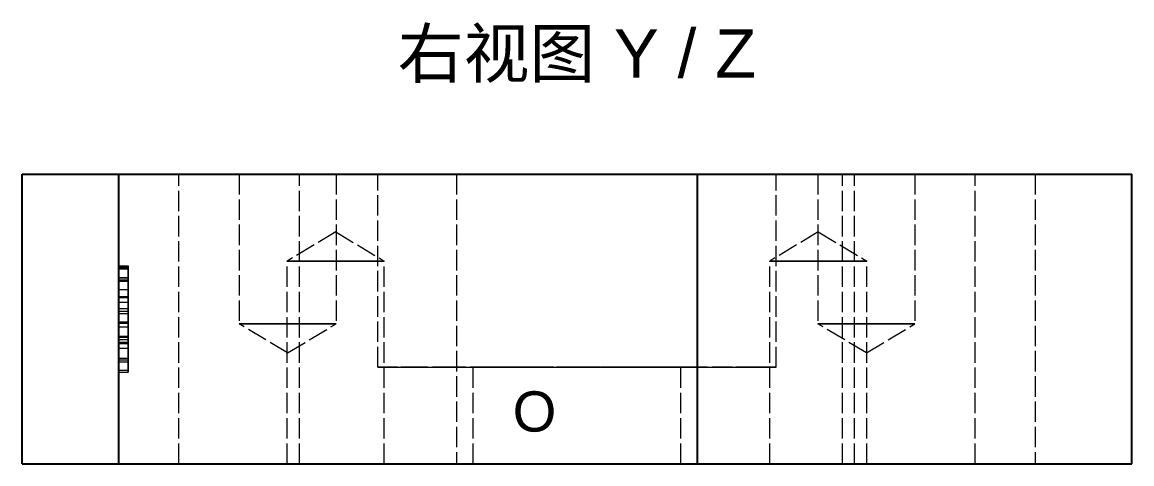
# Model space of a CAD drawing. Header units: millimetres. Extents: x 4 to 212, y 19 to 91.
# Drawn here: x 4.5 to 27.5, y 60.33 to 69.48 of the extents above; entities that cross this region are included whole.
import ezdxf
from ezdxf.enums import TextEntityAlignment as Align

# ---------------------------------------------------------------- set-up
doc = ezdxf.new("R2010")
doc.units = ezdxf.units.MM
doc.header["$LTSCALE"] = 0.333333
doc.linetypes.add('DASHED', pattern=[1.524, 1.27, -0.254])
for name, color, linetype, lineweight in [('ANNOTATIONS', 7, 'CONTINUOUS', 18), ('HIDDEN', 7, 'DASHED', 13), ('VISIBLE', 7, 'CONTINUOUS', 25)]:
    doc.layers.add(name, color=color, linetype=linetype, lineweight=lineweight)
doc.styles.add('CJK', font='Arial Unicode.ttf')

msp = doc.modelspace()

# ---------------------------------------------------------------- linework, layer by layer
at = {"layer": 'HIDDEN'}
for p, q in [((4.5, 66.33333), (13.5, 66.33333)), ((7.75, 60.33333), (7.75, 66.33333)), ((8.995, 66.33333), (8.995, 63.23333)), ((10.25, 60.33333), (10.25, 66.33333)), ((11.005, 66.33333), (11.005, 63.23333)), ((11.875, 62.33333), (11.875, 66.33333)), ((13.5, 66.33333), (21.5, 66.33333)), ((13.5, 66.33333), (13.5, 60.33333)), ((20.125, 62.33333), (20.125, 66.33333)), ((20.995, 66.33333), (20.995, 63.23333)), ((21.5, 66.33333), (25.5, 66.33333)), ((21.5, 60.33333), (21.5, 66.33333)), ((21.75, 60.33333), (21.75, 66.33333)), ((23.005, 66.33333), (23.005, 63.23333)), ((24.25, 60.33333), (24.25, 66.33333)), ((25.5, 66.33333), (27.5, 66.33333)), ((25.5, 66.33333), (25.5, 60.33333)), ((11, 65.1372), (9.995, 64.53333)), ((11, 65.1372), (12.005, 64.53333)), ((21, 65.1372), (19.995, 64.53333)), ((21, 65.1372), (22.005, 64.53333)), ((6.5, 64.43333), (6.7, 64.43333)), ((6.5, 64.40576), (6.7, 64.40576)), ((9.995, 60.33333), (9.995, 64.53333)), ((12.005, 60.33333), (12.005, 64.53333)), ((19.995, 60.33333), (19.995, 64.53333)), ((22.005, 60.33333), (22.005, 64.53333)), ((6.5, 64.39705), (6.5, 62.26961)), ((6.5, 62.52067), (6.5, 64.39705)), ((6.5, 64.146), (6.5, 64.39705)), ((6.5, 64.39705), (6.5, 62.72674)), ((6.5, 64.39705), (6.7, 64.39705)), ((6.5, 64.11843), (6.5, 64.36803)), ((6.5, 64.36803), (6.5, 63.27529)), ((6.5, 64.36803), (6.7, 64.36803)), ((6.5, 64.18953), (6.7, 64.18953)), ((6.5, 64.18518), (6.7, 64.18518)), ((6.7, 62.26961), (6.7, 64.39705)), ((6.7, 64.39705), (6.7, 62.52067)), ((6.7, 64.39705), (6.7, 64.146)), ((6.7, 64.39705), (6.7, 62.72674)), ((6.7, 63.27529), (6.7, 64.36803)), ((6.7, 64.36803), (6.7, 64.11843)), ((6.5, 63.49442), (6.5, 64.146)), ((6.5, 64.146), (6.7, 64.146)), ((6.5, 63.54666), (6.5, 64.11843)), ((6.5, 64.11843), (6.7, 64.11843)), ((6.5, 62.26961), (6.5, 63.94138)), ((6.5, 63.94138), (6.7, 63.94138)), ((6.7, 64.146), (6.7, 63.49442)), ((6.7, 64.11843), (6.7, 63.54666)), ((6.7, 62.26961), (6.7, 63.94138)), ((6.5, 63.7774), (6.5, 63.79771)), ((6.5, 63.79771), (6.7, 63.79771)), ((6.5, 63.7774), (6.7, 63.7774)), ((6.7, 63.79771), (6.7, 63.7774)), ((6.5, 63.68017), (6.7, 63.68017)), ((6.5, 63.54666), (6.7, 63.54666)), ((6.5, 63.24481), (6.5, 63.49442)), ((6.5, 63.49442), (6.7, 63.49442)), ((6.7, 63.49442), (6.7, 63.24481)), ((6.5, 63.44943), (6.7, 63.44943)), ((6.5, 63.27529), (6.5, 63.24336)), ((6.5, 63.27529), (6.7, 63.27529)), ((6.7, 63.24336), (6.7, 63.27529)), ((6.5, 62.52067), (6.5, 63.24481)), ((6.5, 63.24481), (6.7, 63.24481)), ((6.5, 63.24336), (6.7, 63.24336)), ((6.5, 63.1708), (6.5, 62.90814)), ((6.5, 63.1708), (6.7, 63.1708)), ((6.7, 63.24481), (6.7, 62.52067)), ((6.7, 62.90814), (6.7, 63.1708)), ((10, 62.62947), (8.995, 63.23333)), ((10, 62.62947), (11.005, 63.23333)), ((22, 62.62947), (20.995, 63.23333)), ((22, 62.62947), (23.005, 63.23333)), ((6.5, 62.97634), (6.5, 62.95312)), ((6.5, 62.97634), (6.7, 62.97634)), ((6.5, 62.95312), (6.7, 62.95312)), ((6.5, 62.90814), (6.7, 62.90814)), ((6.5, 62.85009), (6.5, 62.82687)), ((6.5, 62.85009), (6.7, 62.85009)), ((6.5, 62.82687), (6.7, 62.82687)), ((6.7, 62.95312), (6.7, 62.97634)), ((6.7, 62.82687), (6.7, 62.85009)), ((6.5, 62.72674), (6.7, 62.72674)), ((6.5, 62.26961), (6.5, 62.52067)), ((6.5, 62.52067), (6.7, 62.52067)), ((6.5, 62.48584), (6.7, 62.48584)), ((6.5, 62.44811), (6.7, 62.44811)), ((6.7, 62.52067), (6.7, 62.26961)), ((13.85, 60.33333), (13.85, 62.33333)), ((18.15, 60.33333), (18.15, 62.33333)), ((6.5, 62.26961), (6.7, 62.26961)), ((6.5, 62.23333), (6.7, 62.23333)), ((4.5, 60.33333), (13.5, 60.33333)), ((13.5, 60.33333), (21.5, 60.33333)), ((21.5, 60.33333), (25.5, 60.33333)), ((25.5, 60.33333), (27.5, 60.33333))]:
    msp.add_line(p, q, dxfattribs=at)
for points in [[(10.25, 66.33333), (10.21866, 66.33333), (10.12621, 66.33333), (9.97729, 66.33333), (9.77936, 66.33333), (9.54235, 66.33333), (9.27815, 66.33333), (9, 66.33333), (8.72185, 66.33333), (8.45765, 66.33333), (8.22064, 66.33333), (8.02271, 66.33333), (7.87379, 66.33333), (7.78134, 66.33333), (7.75, 66.33333)], [(7.75, 66.33333), (7.75786, 66.33333), (7.78134, 66.33333), (7.82015, 66.33333), (7.87379, 66.33333), (7.94159, 66.33333), (8.02271, 66.33333), (8.11612, 66.33333), (8.22064, 66.33333), (8.33496, 66.33333), (8.45765, 66.33333), (8.58715, 66.33333), (8.72185, 66.33333), (8.86004, 66.33333), (9, 66.33333)], [(11.005, 66.33333), (10.9798, 66.33333), (10.90547, 66.33333), (10.78574, 66.33333), (10.62661, 66.33333), (10.43605, 66.33333), (10.22363, 66.33333), (10, 66.33333), (9.77637, 66.33333), (9.56395, 66.33333), (9.37339, 66.33333), (9.21426, 66.33333), (9.09453, 66.33333), (9.0202, 66.33333), (8.995, 66.33333)], [(8.995, 66.33333), (9.00132, 66.33333), (9.0202, 66.33333), (9.0514, 66.33333), (9.09453, 66.33333), (9.14904, 66.33333), (9.21426, 66.33333), (9.28936, 66.33333), (9.37339, 66.33333), (9.46531, 66.33333), (9.56395, 66.33333), (9.66807, 66.33333), (9.77637, 66.33333), (9.88748, 66.33333), (10, 66.33333)], [(9, 66.33333), (9.13996, 66.33333), (9.27815, 66.33333), (9.41285, 66.33333), (9.54235, 66.33333), (9.66504, 66.33333), (9.77936, 66.33333), (9.88388, 66.33333), (9.97729, 66.33333), (10.05841, 66.33333), (10.12621, 66.33333), (10.17985, 66.33333), (10.21866, 66.33333), (10.24214, 66.33333), (10.25, 66.33333)], [(10, 66.33333), (10.11252, 66.33333), (10.22363, 66.33333), (10.33193, 66.33333), (10.43605, 66.33333), (10.53469, 66.33333), (10.62661, 66.33333), (10.71064, 66.33333), (10.78574, 66.33333), (10.85096, 66.33333), (10.90547, 66.33333), (10.9486, 66.33333), (10.9798, 66.33333), (10.99868, 66.33333), (11.005, 66.33333)], [(20.125, 66.33333), (20.02158, 66.33333), (19.7165, 66.33333), (19.22505, 66.33333), (18.5719, 66.33333), (17.78977, 66.33333), (16.9179, 66.33333), (16, 66.33333), (15.0821, 66.33333), (14.21023, 66.33333), (13.4281, 66.33333), (12.77495, 66.33333), (12.2835, 66.33333), (11.97842, 66.33333), (11.875, 66.33333)], [(11.875, 66.33333), (11.90094, 66.33333), (11.97842, 66.33333), (12.10648, 66.33333), (12.2835, 66.33333), (12.50726, 66.33333), (12.77495, 66.33333), (13.08318, 66.33333), (13.4281, 66.33333), (13.80537, 66.33333), (14.21023, 66.33333), (14.6376, 66.33333), (15.0821, 66.33333), (15.53815, 66.33333), (16, 66.33333)], [(16, 66.33333), (16.46185, 66.33333), (16.9179, 66.33333), (17.3624, 66.33333), (17.78977, 66.33333), (18.19463, 66.33333), (18.5719, 66.33333), (18.91682, 66.33333), (19.22505, 66.33333), (19.49274, 66.33333), (19.7165, 66.33333), (19.89352, 66.33333), (20.02158, 66.33333), (20.09906, 66.33333), (20.125, 66.33333)], [(23.005, 66.33333), (22.9798, 66.33333), (22.90547, 66.33333), (22.78574, 66.33333), (22.62661, 66.33333), (22.43605, 66.33333), (22.22363, 66.33333), (22, 66.33333), (21.77637, 66.33333), (21.56395, 66.33333), (21.37339, 66.33333), (21.21426, 66.33333), (21.09453, 66.33333), (21.0202, 66.33333), (20.995, 66.33333)], [(20.995, 66.33333), (21.00132, 66.33333), (21.0202, 66.33333), (21.0514, 66.33333), (21.09453, 66.33333), (21.14904, 66.33333), (21.21426, 66.33333), (21.28936, 66.33333), (21.37339, 66.33333), (21.46531, 66.33333), (21.56395, 66.33333), (21.66807, 66.33333), (21.77637, 66.33333), (21.88748, 66.33333), (22, 66.33333)], [(24.25, 66.33333), (24.21866, 66.33333), (24.12621, 66.33333), (23.97729, 66.33333), (23.77936, 66.33333), (23.54235, 66.33333), (23.27815, 66.33333), (23, 66.33333), (22.72185, 66.33333), (22.45765, 66.33333), (22.22064, 66.33333), (22.02271, 66.33333), (21.87379, 66.33333), (21.78134, 66.33333), (21.75, 66.33333)], [(21.75, 66.33333), (21.75786, 66.33333), (21.78134, 66.33333), (21.82015, 66.33333), (21.87379, 66.33333), (21.94159, 66.33333), (22.02271, 66.33333), (22.11612, 66.33333), (22.22064, 66.33333), (22.33496, 66.33333), (22.45765, 66.33333), (22.58715, 66.33333), (22.72185, 66.33333), (22.86004, 66.33333), (23, 66.33333)], [(22, 66.33333), (22.11252, 66.33333), (22.22363, 66.33333), (22.33193, 66.33333), (22.43605, 66.33333), (22.53469, 66.33333), (22.62661, 66.33333), (22.71064, 66.33333), (22.78574, 66.33333), (22.85096, 66.33333), (22.90547, 66.33333), (22.9486, 66.33333), (22.9798, 66.33333), (22.99868, 66.33333), (23.005, 66.33333)], [(23, 66.33333), (23.13996, 66.33333), (23.27815, 66.33333), (23.41285, 66.33333), (23.54235, 66.33333), (23.66504, 66.33333), (23.77936, 66.33333), (23.88388, 66.33333), (23.97729, 66.33333), (24.05841, 66.33333), (24.12621, 66.33333), (24.17985, 66.33333), (24.21866, 66.33333), (24.24214, 66.33333), (24.25, 66.33333)], [(6.5, 64.35715), (6.5, 64.41457), (6.5, 64.43333)], [(6.5, 64.43333), (6.5, 64.41535), (6.5, 64.36077)], [(6.5, 64.33683), (6.5, 64.38865), (6.5, 64.40576)], [(6.5, 64.40576), (6.5, 64.39814), (6.5, 64.37496), (6.5, 64.3359), (6.5, 64.28096)], [(6.7, 64.36077), (6.7, 64.41519), (6.7, 64.43333)], [(6.7, 64.43333), (6.7, 64.41429), (6.7, 64.35715)], [(6.7, 64.28096), (6.7, 64.33556), (6.7, 64.37456), (6.7, 64.39796), (6.7, 64.40576)], [(6.7, 64.40576), (6.7, 64.38853), (6.7, 64.33683)], [(12.005, 64.53333), (11.9798, 64.53333), (11.90547, 64.53333), (11.78574, 64.53333), (11.62661, 64.53333), (11.43605, 64.53333), (11.22363, 64.53333), (11, 64.53333), (10.77637, 64.53333), (10.56395, 64.53333), (10.37339, 64.53333), (10.21426, 64.53333), (10.09453, 64.53333), (10.0202, 64.53333), (9.995, 64.53333)], [(9.995, 64.53333), (10.00132, 64.53333), (10.0202, 64.53333), (10.0514, 64.53333), (10.09453, 64.53333), (10.14904, 64.53333), (10.21426, 64.53333), (10.28936, 64.53333), (10.37339, 64.53333), (10.46531, 64.53333), (10.56395, 64.53333), (10.66807, 64.53333), (10.77637, 64.53333), (10.88748, 64.53333), (11, 64.53333)], [(11, 64.53333), (11.11252, 64.53333), (11.22363, 64.53333), (11.33193, 64.53333), (11.43605, 64.53333), (11.53469, 64.53333), (11.62661, 64.53333), (11.71064, 64.53333), (11.78574, 64.53333), (11.85096, 64.53333), (11.90547, 64.53333), (11.9486, 64.53333), (11.9798, 64.53333), (11.99868, 64.53333), (12.005, 64.53333)], [(22.005, 64.53333), (21.9798, 64.53333), (21.90547, 64.53333), (21.78574, 64.53333), (21.62661, 64.53333), (21.43605, 64.53333), (21.22363, 64.53333), (21, 64.53333), (20.77637, 64.53333), (20.56395, 64.53333), (20.37339, 64.53333), (20.21426, 64.53333), (20.09453, 64.53333), (20.0202, 64.53333), (19.995, 64.53333)], [(19.995, 64.53333), (20.00132, 64.53333), (20.0202, 64.53333), (20.0514, 64.53333), (20.09453, 64.53333), (20.14904, 64.53333), (20.21426, 64.53333), (20.28936, 64.53333), (20.37339, 64.53333), (20.46531, 64.53333), (20.56395, 64.53333), (20.66807, 64.53333), (20.77637, 64.53333), (20.88748, 64.53333), (21, 64.53333)], [(21, 64.53333), (21.11252, 64.53333), (21.22363, 64.53333), (21.33193, 64.53333), (21.43605, 64.53333), (21.53469, 64.53333), (21.62661, 64.53333), (21.71064, 64.53333), (21.78574, 64.53333), (21.85096, 64.53333), (21.90547, 64.53333), (21.9486, 64.53333), (21.9798, 64.53333), (21.99868, 64.53333), (22.005, 64.53333)], [(6.5, 64.36077), (6.5, 64.27173), (6.5, 64.14818)], [(6.5, 64.13294), (6.5, 64.26335), (6.5, 64.35715)], [(6.5, 64.13802), (6.5, 64.25255), (6.5, 64.33683)], [(6.5, 64.28096), (6.5, 64.21115), (6.5, 64.12836), (6.5, 64.03313), (6.5, 63.92614)], [(6.5, 64.18953), (6.5, 64.17866), (6.5, 64.14592), (6.5, 64.09167), (6.5, 64.01684)], [(6.5, 64.03716), (6.5, 64.10355), (6.5, 64.15136), (6.5, 64.18004), (6.5, 64.18953)], [(6.5, 64.09158), (6.5, 64.13341), (6.5, 64.16264), (6.5, 64.17968), (6.5, 64.18518)], [(6.5, 64.18518), (6.5, 64.17905), (6.5, 64.16017), (6.5, 64.12798), (6.5, 64.08215)], [(6.7, 64.14818), (6.7, 64.27134), (6.7, 64.36077)], [(6.7, 64.35715), (6.7, 64.263), (6.7, 64.13294)], [(6.7, 64.33683), (6.7, 64.25266), (6.7, 64.13802)], [(6.7, 63.92614), (6.7, 64.03457), (6.7, 64.12985), (6.7, 64.21198), (6.7, 64.28096)], [(6.7, 64.01684), (6.7, 64.0924), (6.7, 64.14636), (6.7, 64.17874), (6.7, 64.18953)], [(6.7, 64.18953), (6.7, 64.18001), (6.7, 64.15144), (6.7, 64.10382), (6.7, 64.03716)], [(6.7, 64.08215), (6.7, 64.12722), (6.7, 64.15942), (6.7, 64.17874), (6.7, 64.18518)], [(6.7, 64.18518), (6.7, 64.17933), (6.7, 64.16178), (6.7, 64.13253), (6.7, 64.09158)], [(6.5, 64.14818), (6.5, 64.00301), (6.5, 63.84705)], [(6.5, 63.82166), (6.5, 63.99306), (6.5, 64.13802)], [(6.5, 63.79771), (6.5, 63.97484), (6.5, 64.13294)], [(6.5, 63.86592), (6.5, 63.98863), (6.5, 64.09158)], [(6.5, 64.08215), (6.5, 64.02397), (6.5, 63.95343), (6.5, 63.87102), (6.5, 63.7774)], [(6.5, 63.31882), (6.5, 63.53698), (6.5, 63.73491), (6.5, 63.90485), (6.5, 63.97634), (6.5, 64.03716)], [(6.5, 64.01684), (6.5, 63.96112), (6.5, 63.89364), (6.5, 63.72928), (6.5, 63.53476), (6.5, 63.31882)], [(6.7, 63.84705), (6.7, 64.00287), (6.7, 64.14818)], [(6.7, 64.13802), (6.7, 63.99399), (6.7, 63.82166)], [(6.7, 64.13294), (6.7, 63.97512), (6.7, 63.79771)], [(6.7, 64.09158), (6.7, 63.98836), (6.7, 63.86592)], [(6.7, 63.7774), (6.7, 63.87209), (6.7, 63.95444), (6.7, 64.02446), (6.7, 64.08215)], [(6.7, 64.03716), (6.7, 63.9834), (6.7, 63.91934), (6.7, 63.84499), (6.7, 63.76035), (6.7, 63.66541), (6.7, 63.56017), (6.7, 63.44464), (6.7, 63.31882)], [(6.7, 63.31882), (6.7, 63.44464), (6.7, 63.55945), (6.7, 63.66323), (6.7, 63.75599), (6.7, 63.83773), (6.7, 63.90846), (6.7, 63.96816), (6.7, 64.01684)], [(6.5, 63.92614), (6.5, 63.79598), (6.5, 63.65011), (6.5, 63.49045), (6.5, 63.31882)], [(6.5, 63.67726), (6.5, 63.76147), (6.5, 63.86592)], [(6.5, 63.84705), (6.5, 63.70768), (6.5, 63.58221)], [(6.5, 63.31882), (6.5, 63.46347), (6.5, 63.5964), (6.5, 63.71627), (6.5, 63.82166)], [(6.7, 63.31882), (6.7, 63.49827), (6.7, 63.65931), (6.7, 63.80193), (6.7, 63.92614)], [(6.7, 63.86592), (6.7, 63.76143), (6.7, 63.67726)], [(6.7, 63.58221), (6.7, 63.70756), (6.7, 63.84705)], [(6.7, 63.82166), (6.7, 63.7203), (6.7, 63.60271), (6.7, 63.46888), (6.7, 63.31882)], [(6.5, 63.48716), (6.5, 63.57144), (6.5, 63.63205), (6.5, 63.66826), (6.5, 63.68017)], [(6.5, 63.68017), (6.5, 63.67175), (6.5, 63.6465), (6.5, 63.60465), (6.5, 63.54666)], [(6.5, 63.52562), (6.5, 63.67726)], [(6.5, 63.58221), (6.5, 63.4731), (6.5, 63.38412)], [(6.5, 63.38993), (6.5, 63.52562)], [(6.5, 62.99085), (6.5, 63.13355), (6.5, 63.26485), (6.5, 63.38313), (6.5, 63.48716)], [(6.7, 63.54666), (6.7, 63.60507), (6.7, 63.64679), (6.7, 63.67182), (6.7, 63.68017)], [(6.7, 63.68017), (6.7, 63.6681), (6.7, 63.63192), (6.7, 63.5716), (6.7, 63.48716)], [(6.7, 63.67726), (6.7, 63.52562)], [(6.7, 63.38412), (6.7, 63.47355), (6.7, 63.58221)], [(6.7, 63.52562), (6.7, 63.38993)], [(6.7, 63.48716), (6.7, 63.38376), (6.7, 63.26658), (6.7, 63.13561), (6.7, 62.99085)], [(6.5, 63.39211), (6.5, 63.43513), (6.5, 63.44943)], [(6.5, 63.44943), (6.5, 63.44149), (6.5, 63.41739), (6.5, 63.37694), (6.5, 63.32027)], [(6.5, 63.24336), (6.5, 63.32633), (6.5, 63.39211)], [(6.5, 63.17298), (6.5, 63.29369), (6.5, 63.38993)], [(6.5, 63.38412), (6.5, 63.25134)], [(6.5, 63.32027), (6.5, 63.24913), (6.5, 63.16619), (6.5, 63.07208), (6.5, 62.96763)], [(6.5, 63.31882), (6.5, 63.06618), (6.5, 62.83218), (6.5, 62.62471), (6.5, 62.53405), (6.5, 62.45391)], [(6.5, 62.7144), (6.5, 62.84423), (6.5, 62.98947), (6.5, 63.14824), (6.5, 63.31882)], [(6.5, 62.62153), (6.5, 62.67736), (6.5, 62.74485), (6.5, 62.90906), (6.5, 63.10326), (6.5, 63.31882)], [(6.5, 63.31882), (6.5, 63.10364), (6.5, 62.90975), (6.5, 62.74571), (6.5, 62.67819), (6.5, 62.62225)], [(6.5, 63.25134), (6.5, 63.19206), (6.5, 63.14758)], [(6.7, 63.32027), (6.7, 63.37678), (6.7, 63.41714), (6.7, 63.44136), (6.7, 63.44943)], [(6.7, 63.44943), (6.7, 63.4351), (6.7, 63.39211)], [(6.7, 63.39211), (6.7, 63.32626), (6.7, 63.24336)], [(6.7, 63.38993), (6.7, 63.29288), (6.7, 63.17298)], [(6.7, 63.25134), (6.7, 63.38412)], [(6.7, 62.96763), (6.7, 63.07348), (6.7, 63.16754), (6.7, 63.2498), (6.7, 63.32027)], [(6.7, 63.31882), (6.7, 63.14064), (6.7, 62.98051), (6.7, 62.83843), (6.7, 62.7144)], [(6.7, 62.45391), (6.7, 62.52552), (6.7, 62.60756), (6.7, 62.70003), (6.7, 62.80292), (6.7, 62.91625), (6.7, 63.04001), (6.7, 63.1742), (6.7, 63.31882)], [(6.7, 63.31882), (6.7, 63.19333), (6.7, 63.07879), (6.7, 62.9752), (6.7, 62.88256), (6.7, 62.80087), (6.7, 62.73014), (6.7, 62.67036), (6.7, 62.62153)], [(6.7, 62.62225), (6.7, 62.67123), (6.7, 62.73109), (6.7, 62.80184), (6.7, 62.88347), (6.7, 62.97598), (6.7, 63.07938), (6.7, 63.19366), (6.7, 63.31882)], [(6.7, 63.14758), (6.7, 63.19021), (6.7, 63.25134)], [(6.5, 62.8704), (6.5, 63.03138), (6.5, 63.17298)], [(6.5, 63.14758), (6.5, 63.09114), (6.5, 63.02205)], [(6.5, 63.02205), (6.5, 62.94092), (6.5, 62.84719)], [(6.7, 63.17298), (6.7, 63.03167), (6.7, 62.8704)], [(6.7, 63.02205), (6.7, 63.0908), (6.7, 63.14758)], [(6.7, 62.84719), (6.7, 62.94097), (6.7, 63.02205)], [(11.005, 63.23333), (10.9798, 63.23333), (10.90547, 63.23333), (10.78574, 63.23333), (10.62661, 63.23333), (10.43605, 63.23333), (10.22363, 63.23333), (10, 63.23333), (9.77637, 63.23333), (9.56395, 63.23333), (9.37339, 63.23333), (9.21426, 63.23333), (9.09453, 63.23333), (9.0202, 63.23333), (8.995, 63.23333)], [(8.995, 63.23333), (9.00132, 63.23333), (9.0202, 63.23333), (9.0514, 63.23333), (9.09453, 63.23333), (9.14904, 63.23333), (9.21426, 63.23333), (9.28936, 63.23333), (9.37339, 63.23333), (9.46531, 63.23333), (9.56395, 63.23333), (9.66807, 63.23333), (9.77637, 63.23333), (9.88748, 63.23333), (10, 63.23333)], [(10, 63.23333), (10.11252, 63.23333), (10.22363, 63.23333), (10.33193, 63.23333), (10.43605, 63.23333), (10.53469, 63.23333), (10.62661, 63.23333), (10.71064, 63.23333), (10.78574, 63.23333), (10.85096, 63.23333), (10.90547, 63.23333), (10.9486, 63.23333), (10.9798, 63.23333), (10.99868, 63.23333), (11.005, 63.23333)], [(23.005, 63.23333), (22.9798, 63.23333), (22.90547, 63.23333), (22.78574, 63.23333), (22.62661, 63.23333), (22.43605, 63.23333), (22.22363, 63.23333), (22, 63.23333), (21.77637, 63.23333), (21.56395, 63.23333), (21.37339, 63.23333), (21.21426, 63.23333), (21.09453, 63.23333), (21.0202, 63.23333), (20.995, 63.23333)], [(20.995, 63.23333), (21.00132, 63.23333), (21.0202, 63.23333), (21.0514, 63.23333), (21.09453, 63.23333), (21.14904, 63.23333), (21.21426, 63.23333), (21.28936, 63.23333), (21.37339, 63.23333), (21.46531, 63.23333), (21.56395, 63.23333), (21.66807, 63.23333), (21.77637, 63.23333), (21.88748, 63.23333), (22, 63.23333)], [(22, 63.23333), (22.11252, 63.23333), (22.22363, 63.23333), (22.33193, 63.23333), (22.43605, 63.23333), (22.53469, 63.23333), (22.62661, 63.23333), (22.71064, 63.23333), (22.78574, 63.23333), (22.85096, 63.23333), (22.90547, 63.23333), (22.9486, 63.23333), (22.9798, 63.23333), (22.99868, 63.23333), (23.005, 63.23333)], [(6.5, 62.49164), (6.5, 62.60209), (6.5, 62.7227), (6.5, 62.99085)], [(6.5, 62.7144), (6.5, 62.83169), (6.5, 62.97634)], [(6.5, 62.96763), (6.5, 62.85739), (6.5, 62.75722), (6.5, 62.66797), (6.5, 62.59033)], [(6.5, 62.95312), (6.5, 62.75124), (6.5, 62.57073)], [(6.5, 62.55042), (6.5, 62.70528), (6.5, 62.8704)], [(6.5, 62.54897), (6.5, 62.60628), (6.5, 62.67593), (6.5, 62.75741), (6.5, 62.85009)], [(6.5, 62.84719), (6.5, 62.66506)], [(6.5, 62.82687), (6.5, 62.70061), (6.5, 62.58598), (6.5, 62.48413), (6.5, 62.39587)], [(6.7, 62.99085), (6.7, 62.72166), (6.7, 62.49164)], [(6.7, 62.97634), (6.7, 62.83104), (6.7, 62.7144)], [(6.7, 62.59033), (6.7, 62.66724), (6.7, 62.75576), (6.7, 62.85589), (6.7, 62.96763)], [(6.7, 62.57073), (6.7, 62.75086), (6.7, 62.95312)], [(6.7, 62.8704), (6.7, 62.55042)], [(6.7, 62.85009), (6.7, 62.75617), (6.7, 62.67468), (6.7, 62.60561), (6.7, 62.54897)], [(6.7, 62.66506), (6.7, 62.84719)], [(6.7, 62.39587), (6.7, 62.48375), (6.7, 62.58488), (6.7, 62.69926), (6.7, 62.82687)], [(6.5, 62.35886), (6.5, 62.42897), (6.5, 62.51199), (6.5, 62.60736), (6.5, 62.7144)], [(6.5, 62.54897), (6.5, 62.62151), (6.5, 62.7144)], [(6.5, 62.66506), (6.5, 62.59029), (6.5, 62.53373)], [(6.5, 62.62225), (6.5, 62.54686), (6.5, 62.49215), (6.5, 62.4591), (6.5, 62.44811)], [(6.5, 62.44811), (6.5, 62.45905), (6.5, 62.49195), (6.5, 62.54644), (6.5, 62.62153)], [(6.5, 62.59033), (6.5, 62.5283), (6.5, 62.48372), (6.5, 62.45697), (6.5, 62.44811)], [(6.5, 62.57073), (6.5, 62.49142), (6.5, 62.42266), (6.5, 62.36467), (6.5, 62.3175)], [(6.7, 62.7144), (6.7, 62.60593), (6.7, 62.51051), (6.7, 62.42816), (6.7, 62.35886)], [(6.7, 62.7144), (6.7, 62.62189), (6.7, 62.54897)], [(6.7, 62.53373), (6.7, 62.59051), (6.7, 62.66506)], [(6.7, 62.44811), (6.7, 62.45899), (6.7, 62.49164), (6.7, 62.54606), (6.7, 62.62225)], [(6.7, 62.62153), (6.7, 62.54566), (6.7, 62.49146), (6.7, 62.45895), (6.7, 62.44811)], [(6.7, 62.44811), (6.7, 62.457), (6.7, 62.48366), (6.7, 62.52811), (6.7, 62.59033)], [(6.7, 62.3175), (6.7, 62.36489), (6.7, 62.42289), (6.7, 62.49151), (6.7, 62.57073)], [(6.5, 62.31678), (6.5, 62.41649), (6.5, 62.55042)], [(6.5, 62.44811), (6.5, 62.45438), (6.5, 62.47328), (6.5, 62.50484), (6.5, 62.54897)], [(6.5, 62.48584), (6.5, 62.50151), (6.5, 62.54897)], [(6.5, 62.53373), (6.5, 62.49772), (6.5, 62.48584)], [(6.5, 62.23333), (6.5, 62.24894), (6.5, 62.29714), (6.5, 62.37854), (6.5, 62.49164)], [(6.5, 62.45391), (6.5, 62.35722), (6.5, 62.28784), (6.5, 62.24671), (6.5, 62.23333)], [(6.5, 62.39587), (6.5, 62.32411), (6.5, 62.27319), (6.5, 62.24313), (6.5, 62.23333)], [(6.5, 62.23333), (6.5, 62.24099), (6.5, 62.2643), (6.5, 62.30359), (6.5, 62.35886)], [(6.7, 62.55042), (6.7, 62.41691), (6.7, 62.31678)], [(6.7, 62.54897), (6.7, 62.50484), (6.7, 62.47332), (6.7, 62.45441), (6.7, 62.44811)], [(6.7, 62.54897), (6.7, 62.50162), (6.7, 62.48584)], [(6.7, 62.48584), (6.7, 62.49781), (6.7, 62.53373)], [(6.7, 62.49164), (6.7, 62.37863), (6.7, 62.29791), (6.7, 62.24948), (6.7, 62.23333)], [(6.7, 62.23333), (6.7, 62.24712), (6.7, 62.28848), (6.7, 62.35741), (6.7, 62.45391)], [(6.7, 62.23333), (6.7, 62.24349), (6.7, 62.27397), (6.7, 62.32476), (6.7, 62.39587)], [(6.7, 62.35886), (6.7, 62.30394), (6.7, 62.26472), (6.7, 62.24118), (6.7, 62.23333)], [(20.125, 62.33333), (20.02158, 62.33333), (19.7165, 62.33333), (19.22505, 62.33333), (18.5719, 62.33333), (17.78977, 62.33333), (16.9179, 62.33333), (16, 62.33333), (15.0821, 62.33333), (14.21023, 62.33333), (13.4281, 62.33333), (12.77495, 62.33333), (12.2835, 62.33333), (11.97842, 62.33333), (11.875, 62.33333)], [(11.875, 62.33333), (11.90094, 62.33333), (11.97842, 62.33333), (12.10648, 62.33333), (12.2835, 62.33333), (12.50726, 62.33333), (12.77495, 62.33333), (13.08318, 62.33333), (13.4281, 62.33333), (13.80537, 62.33333), (14.21023, 62.33333), (14.6376, 62.33333), (15.0821, 62.33333), (15.53815, 62.33333), (16, 62.33333)], [(18.15, 62.33333), (18.0961, 62.33333), (17.93708, 62.33333), (17.68094, 62.33333), (17.3405, 62.33333), (16.93285, 62.33333), (16.47842, 62.33333), (16, 62.33333), (15.52158, 62.33333), (15.06715, 62.33333), (14.6595, 62.33333), (14.31906, 62.33333), (14.06292, 62.33333), (13.9039, 62.33333), (13.85, 62.33333)], [(13.85, 62.33333), (13.86352, 62.33333), (13.9039, 62.33333), (13.97065, 62.33333), (14.06292, 62.33333), (14.17954, 62.33333), (14.31906, 62.33333), (14.47972, 62.33333), (14.6595, 62.33333), (14.85613, 62.33333), (15.06715, 62.33333), (15.2899, 62.33333), (15.52158, 62.33333), (15.75928, 62.33333), (16, 62.33333)], [(16, 62.33333), (16.46185, 62.33333), (16.9179, 62.33333), (17.3624, 62.33333), (17.78977, 62.33333), (18.19463, 62.33333), (18.5719, 62.33333), (18.91682, 62.33333), (19.22505, 62.33333), (19.49274, 62.33333), (19.7165, 62.33333), (19.89352, 62.33333), (20.02158, 62.33333), (20.09906, 62.33333), (20.125, 62.33333)], [(16, 62.33333), (16.24072, 62.33333), (16.47842, 62.33333), (16.7101, 62.33333), (16.93285, 62.33333), (17.14387, 62.33333), (17.3405, 62.33333), (17.52028, 62.33333), (17.68094, 62.33333), (17.82046, 62.33333), (17.93708, 62.33333), (18.02935, 62.33333), (18.0961, 62.33333), (18.13648, 62.33333), (18.15, 62.33333)], [(6.5, 62.3175), (6.5, 62.27999), (6.5, 62.25373), (6.5, 62.23834), (6.5, 62.23333)], [(6.5, 62.23333), (6.5, 62.23846), (6.5, 62.25399), (6.5, 62.28006), (6.5, 62.31678)], [(6.7, 62.23333), (6.7, 62.23859), (6.7, 62.25438), (6.7, 62.28068), (6.7, 62.3175)], [(6.7, 62.31678), (6.7, 62.28027), (6.7, 62.25419), (6.7, 62.23855), (6.7, 62.23333)], [(10.25, 60.33333), (10.21866, 60.33333), (10.12621, 60.33333), (9.97729, 60.33333), (9.77936, 60.33333), (9.54235, 60.33333), (9.27815, 60.33333), (9, 60.33333), (8.72185, 60.33333), (8.45765, 60.33333), (8.22064, 60.33333), (8.02271, 60.33333), (7.87379, 60.33333), (7.78134, 60.33333), (7.75, 60.33333)], [(7.75, 60.33333), (7.75786, 60.33333), (7.78134, 60.33333), (7.82015, 60.33333), (7.87379, 60.33333), (7.94159, 60.33333), (8.02271, 60.33333), (8.11612, 60.33333), (8.22064, 60.33333), (8.33496, 60.33333), (8.45765, 60.33333), (8.58715, 60.33333), (8.72185, 60.33333), (8.86004, 60.33333), (9, 60.33333)], [(9, 60.33333), (9.13996, 60.33333), (9.27815, 60.33333), (9.41285, 60.33333), (9.54235, 60.33333), (9.66504, 60.33333), (9.77936, 60.33333), (9.88388, 60.33333), (9.97729, 60.33333), (10.05841, 60.33333), (10.12621, 60.33333), (10.17985, 60.33333), (10.21866, 60.33333), (10.24214, 60.33333), (10.25, 60.33333)], [(12.005, 60.33333), (11.9798, 60.33333), (11.90547, 60.33333), (11.78574, 60.33333), (11.62661, 60.33333), (11.43605, 60.33333), (11.22363, 60.33333), (11, 60.33333), (10.77637, 60.33333), (10.56395, 60.33333), (10.37339, 60.33333), (10.21426, 60.33333), (10.09453, 60.33333), (10.0202, 60.33333), (9.995, 60.33333)], [(9.995, 60.33333), (10.00132, 60.33333), (10.0202, 60.33333), (10.0514, 60.33333), (10.09453, 60.33333), (10.14904, 60.33333), (10.21426, 60.33333), (10.28936, 60.33333), (10.37339, 60.33333), (10.46531, 60.33333), (10.56395, 60.33333), (10.66807, 60.33333), (10.77637, 60.33333), (10.88748, 60.33333), (11, 60.33333)], [(11, 60.33333), (11.11252, 60.33333), (11.22363, 60.33333), (11.33193, 60.33333), (11.43605, 60.33333), (11.53469, 60.33333), (11.62661, 60.33333), (11.71064, 60.33333), (11.78574, 60.33333), (11.85096, 60.33333), (11.90547, 60.33333), (11.9486, 60.33333), (11.9798, 60.33333), (11.99868, 60.33333), (12.005, 60.33333)], [(18.15, 60.33333), (18.0961, 60.33333), (17.93708, 60.33333), (17.68094, 60.33333), (17.3405, 60.33333), (16.93285, 60.33333), (16.47842, 60.33333), (16, 60.33333), (15.52158, 60.33333), (15.06715, 60.33333), (14.6595, 60.33333), (14.31906, 60.33333), (14.06292, 60.33333), (13.9039, 60.33333), (13.85, 60.33333)], [(13.85, 60.33333), (13.86352, 60.33333), (13.9039, 60.33333), (13.97065, 60.33333), (14.06292, 60.33333), (14.17954, 60.33333), (14.31906, 60.33333), (14.47972, 60.33333), (14.6595, 60.33333), (14.85613, 60.33333), (15.06715, 60.33333), (15.2899, 60.33333), (15.52158, 60.33333), (15.75928, 60.33333), (16, 60.33333)], [(16, 60.33333), (16.24072, 60.33333), (16.47842, 60.33333), (16.7101, 60.33333), (16.93285, 60.33333), (17.14387, 60.33333), (17.3405, 60.33333), (17.52028, 60.33333), (17.68094, 60.33333), (17.82046, 60.33333), (17.93708, 60.33333), (18.02935, 60.33333), (18.0961, 60.33333), (18.13648, 60.33333), (18.15, 60.33333)], [(22.005, 60.33333), (21.9798, 60.33333), (21.90547, 60.33333), (21.78574, 60.33333), (21.62661, 60.33333), (21.43605, 60.33333), (21.22363, 60.33333), (21, 60.33333), (20.77637, 60.33333), (20.56395, 60.33333), (20.37339, 60.33333), (20.21426, 60.33333), (20.09453, 60.33333), (20.0202, 60.33333), (19.995, 60.33333)], [(19.995, 60.33333), (20.00132, 60.33333), (20.0202, 60.33333), (20.0514, 60.33333), (20.09453, 60.33333), (20.14904, 60.33333), (20.21426, 60.33333), (20.28936, 60.33333), (20.37339, 60.33333), (20.46531, 60.33333), (20.56395, 60.33333), (20.66807, 60.33333), (20.77637, 60.33333), (20.88748, 60.33333), (21, 60.33333)], [(21, 60.33333), (21.11252, 60.33333), (21.22363, 60.33333), (21.33193, 60.33333), (21.43605, 60.33333), (21.53469, 60.33333), (21.62661, 60.33333), (21.71064, 60.33333), (21.78574, 60.33333), (21.85096, 60.33333), (21.90547, 60.33333), (21.9486, 60.33333), (21.9798, 60.33333), (21.99868, 60.33333), (22.005, 60.33333)], [(24.25, 60.33333), (24.21866, 60.33333), (24.12621, 60.33333), (23.97729, 60.33333), (23.77936, 60.33333), (23.54235, 60.33333), (23.27815, 60.33333), (23, 60.33333), (22.72185, 60.33333), (22.45765, 60.33333), (22.22064, 60.33333), (22.02271, 60.33333), (21.87379, 60.33333), (21.78134, 60.33333), (21.75, 60.33333)], [(21.75, 60.33333), (21.75786, 60.33333), (21.78134, 60.33333), (21.82015, 60.33333), (21.87379, 60.33333), (21.94159, 60.33333), (22.02271, 60.33333), (22.11612, 60.33333), (22.22064, 60.33333), (22.33496, 60.33333), (22.45765, 60.33333), (22.58715, 60.33333), (22.72185, 60.33333), (22.86004, 60.33333), (23, 60.33333)], [(23, 60.33333), (23.13996, 60.33333), (23.27815, 60.33333), (23.41285, 60.33333), (23.54235, 60.33333), (23.66504, 60.33333), (23.77936, 60.33333), (23.88388, 60.33333), (23.97729, 60.33333), (24.05841, 60.33333), (24.12621, 60.33333), (24.17985, 60.33333), (24.21866, 60.33333), (24.24214, 60.33333), (24.25, 60.33333)]]:
    msp.add_lwpolyline(points, dxfattribs=at)
at = {"layer": 'VISIBLE'}
for p, q in [((4.5, 66.33333), (6.5, 66.33333)), ((4.5, 60.33333), (4.5, 66.33333)), ((6.5, 66.33333), (18.5, 66.33333)), ((6.5, 60.33333), (6.5, 66.33333)), ((18.5, 66.33333), (27.5, 66.33333)), ((18.5, 60.33333), (18.5, 66.33333)), ((27.5, 60.33333), (27.5, 66.33333)), ((4.5, 60.33333), (6.5, 60.33333)), ((6.5, 60.33333), (18.5, 60.33333)), ((18.5, 60.33333), (27.5, 60.33333))]:
    msp.add_line(p, q, dxfattribs=at)

# ---------------------------------------------------------------- texts
at = {"layer": 'ANNOTATIONS', "style": 'CJK'}
msp.add_text('右视图 Y / Z', height=1, dxfattribs=at).set_placement((16, 68.33333), align=Align.CENTER)
msp.add_text('O', height=0.83333, dxfattribs=at).set_placement((14.66667, 61))

doc.saveas('drawing.dxf')
